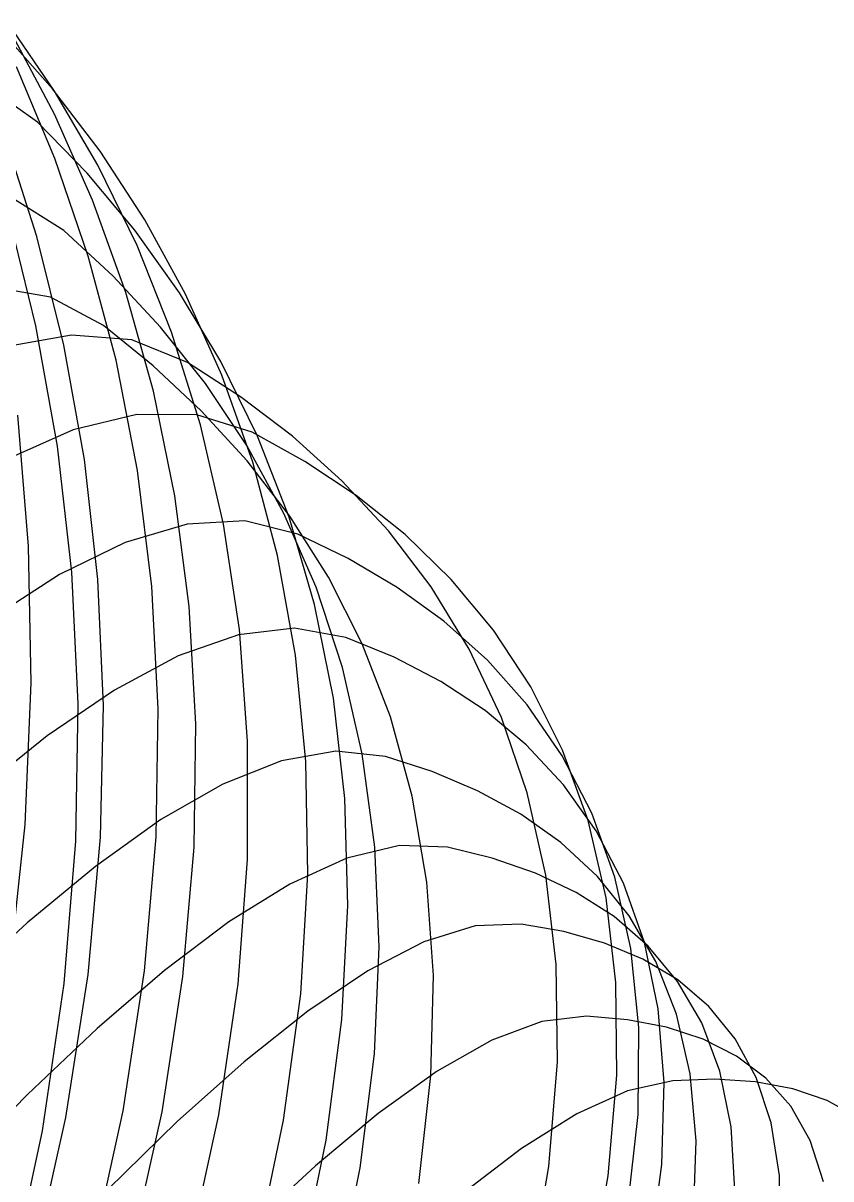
# Model space of a CAD drawing. Extents: x -607 to 1285, y -867 to 355.
# Drawn here: x 370.4 to 522.3, y -53.5 to 163.9 of the extents above; entities that cross this region are included whole.
import ezdxf

# ---------------------------------------------------------------- set-up
doc = ezdxf.new("R2010")
doc.units = 0
for name, color, linetype in [('0_2981', 7, 'CONTINUOUS'), ('0_2982', 7, 'CONTINUOUS'), ('0_2983', 7, 'CONTINUOUS'), ('0_2984', 7, 'CONTINUOUS'), ('0_3083', 7, 'CONTINUOUS'), ('0_3084', 7, 'CONTINUOUS'), ('0_3085', 7, 'CONTINUOUS'), ('0_3086', 7, 'CONTINUOUS'), ('0_3087', 7, 'CONTINUOUS'), ('0_3088', 7, 'CONTINUOUS'), ('0_3089', 7, 'CONTINUOUS'), ('0_3090', 7, 'CONTINUOUS'), ('0_3187', 7, 'CONTINUOUS'), ('0_3188', 7, 'CONTINUOUS'), ('0_3189', 7, 'CONTINUOUS'), ('0_3190', 7, 'CONTINUOUS'), ('0_3191', 7, 'CONTINUOUS'), ('0_3192', 7, 'CONTINUOUS'), ('0_3193', 7, 'CONTINUOUS'), ('0_3194', 7, 'CONTINUOUS'), ('0_3195', 7, 'CONTINUOUS'), ('0_3291', 7, 'CONTINUOUS'), ('0_3292', 7, 'CONTINUOUS'), ('0_3293', 7, 'CONTINUOUS'), ('0_3294', 7, 'CONTINUOUS'), ('0_3295', 7, 'CONTINUOUS'), ('0_3296', 7, 'CONTINUOUS'), ('0_3297', 7, 'CONTINUOUS'), ('0_3298', 7, 'CONTINUOUS'), ('0_3299', 7, 'CONTINUOUS'), ('0_3300', 7, 'CONTINUOUS'), ('0_3395', 7, 'CONTINUOUS'), ('0_3396', 7, 'CONTINUOUS'), ('0_3397', 7, 'CONTINUOUS'), ('0_3398', 7, 'CONTINUOUS'), ('0_3399', 7, 'CONTINUOUS'), ('0_3400', 7, 'CONTINUOUS'), ('0_3401', 7, 'CONTINUOUS'), ('0_3402', 7, 'CONTINUOUS'), ('0_3403', 7, 'CONTINUOUS'), ('0_3404', 7, 'CONTINUOUS'), ('0_3405', 7, 'CONTINUOUS'), ('0_3499', 7, 'CONTINUOUS'), ('0_3500', 7, 'CONTINUOUS'), ('0_3501', 7, 'CONTINUOUS'), ('0_3502', 7, 'CONTINUOUS'), ('0_3503', 7, 'CONTINUOUS'), ('0_3504', 7, 'CONTINUOUS'), ('0_3505', 7, 'CONTINUOUS'), ('0_3506', 7, 'CONTINUOUS'), ('0_3507', 7, 'CONTINUOUS'), ('0_3508', 7, 'CONTINUOUS'), ('0_3509', 7, 'CONTINUOUS'), ('0_3510', 7, 'CONTINUOUS'), ('0_3603', 7, 'CONTINUOUS'), ('0_3604', 7, 'CONTINUOUS'), ('0_3605', 7, 'CONTINUOUS'), ('0_3606', 7, 'CONTINUOUS'), ('0_3607', 7, 'CONTINUOUS'), ('0_3608', 7, 'CONTINUOUS'), ('0_3609', 7, 'CONTINUOUS'), ('0_3610', 7, 'CONTINUOUS'), ('0_3611', 7, 'CONTINUOUS'), ('0_3612', 7, 'CONTINUOUS'), ('0_3613', 7, 'CONTINUOUS'), ('0_3614', 7, 'CONTINUOUS'), ('0_3615', 7, 'CONTINUOUS'), ('0_3707', 7, 'CONTINUOUS'), ('0_3708', 7, 'CONTINUOUS'), ('0_3709', 7, 'CONTINUOUS'), ('0_3710', 7, 'CONTINUOUS'), ('0_3711', 7, 'CONTINUOUS'), ('0_3712', 7, 'CONTINUOUS'), ('0_3713', 7, 'CONTINUOUS'), ('0_3714', 7, 'CONTINUOUS'), ('0_3715', 7, 'CONTINUOUS'), ('0_3716', 7, 'CONTINUOUS'), ('0_3717', 7, 'CONTINUOUS'), ('0_3718', 7, 'CONTINUOUS'), ('0_3719', 7, 'CONTINUOUS'), ('0_3720', 7, 'CONTINUOUS'), ('0_3721', 7, 'CONTINUOUS'), ('0_3811', 7, 'CONTINUOUS'), ('0_3812', 7, 'CONTINUOUS'), ('0_3813', 7, 'CONTINUOUS'), ('0_3814', 7, 'CONTINUOUS'), ('0_3815', 7, 'CONTINUOUS'), ('0_3816', 7, 'CONTINUOUS'), ('0_3817', 7, 'CONTINUOUS'), ('0_3818', 7, 'CONTINUOUS'), ('0_3819', 7, 'CONTINUOUS'), ('0_3820', 7, 'CONTINUOUS'), ('0_3821', 7, 'CONTINUOUS'), ('0_3822', 7, 'CONTINUOUS'), ('0_3823', 7, 'CONTINUOUS'), ('0_3824', 7, 'CONTINUOUS'), ('0_3825', 7, 'CONTINUOUS'), ('0_3915', 7, 'CONTINUOUS'), ('0_3916', 7, 'CONTINUOUS'), ('0_3917', 7, 'CONTINUOUS'), ('0_3918', 7, 'CONTINUOUS'), ('0_3919', 7, 'CONTINUOUS'), ('0_3920', 7, 'CONTINUOUS'), ('0_3921', 7, 'CONTINUOUS'), ('0_3922', 7, 'CONTINUOUS'), ('0_3923', 7, 'CONTINUOUS'), ('0_3924', 7, 'CONTINUOUS'), ('0_3925', 7, 'CONTINUOUS'), ('0_3926', 7, 'CONTINUOUS'), ('0_3927', 7, 'CONTINUOUS'), ('0_3928', 7, 'CONTINUOUS'), ('0_3929', 7, 'CONTINUOUS'), ('0_4017', 7, 'CONTINUOUS'), ('0_4018', 7, 'CONTINUOUS'), ('0_4019', 7, 'CONTINUOUS'), ('0_4020', 7, 'CONTINUOUS'), ('0_4021', 7, 'CONTINUOUS'), ('0_4022', 7, 'CONTINUOUS'), ('0_4023', 7, 'CONTINUOUS'), ('0_4024', 7, 'CONTINUOUS'), ('0_4025', 7, 'CONTINUOUS'), ('0_4026', 7, 'CONTINUOUS'), ('0_4027', 7, 'CONTINUOUS'), ('0_4028', 7, 'CONTINUOUS'), ('0_4029', 7, 'CONTINUOUS'), ('0_4030', 7, 'CONTINUOUS'), ('0_4031', 7, 'CONTINUOUS'), ('0_4032', 7, 'CONTINUOUS'), ('0_4033', 7, 'CONTINUOUS'), ('0_4120', 7, 'CONTINUOUS'), ('0_4121', 7, 'CONTINUOUS'), ('0_4122', 7, 'CONTINUOUS'), ('0_4123', 7, 'CONTINUOUS'), ('0_4124', 7, 'CONTINUOUS'), ('0_4125', 7, 'CONTINUOUS'), ('0_4126', 7, 'CONTINUOUS'), ('0_4127', 7, 'CONTINUOUS'), ('0_4128', 7, 'CONTINUOUS'), ('0_4129', 7, 'CONTINUOUS'), ('0_4130', 7, 'CONTINUOUS'), ('0_4131', 7, 'CONTINUOUS'), ('0_4132', 7, 'CONTINUOUS'), ('0_4133', 7, 'CONTINUOUS'), ('0_4134', 7, 'CONTINUOUS'), ('0_4135', 7, 'CONTINUOUS'), ('0_4136', 7, 'CONTINUOUS'), ('0_4137', 7, 'CONTINUOUS'), ('0_4225', 7, 'CONTINUOUS'), ('0_4226', 7, 'CONTINUOUS'), ('0_4227', 7, 'CONTINUOUS'), ('0_4228', 7, 'CONTINUOUS'), ('0_4229', 7, 'CONTINUOUS'), ('0_4230', 7, 'CONTINUOUS'), ('0_4231', 7, 'CONTINUOUS'), ('0_4232', 7, 'CONTINUOUS'), ('0_4233', 7, 'CONTINUOUS'), ('0_4234', 7, 'CONTINUOUS'), ('0_4235', 7, 'CONTINUOUS'), ('0_4236', 7, 'CONTINUOUS'), ('0_4237', 7, 'CONTINUOUS'), ('0_4238', 7, 'CONTINUOUS'), ('0_4239', 7, 'CONTINUOUS'), ('0_4240', 7, 'CONTINUOUS'), ('0_4241', 7, 'CONTINUOUS'), ('0_4242', 7, 'CONTINUOUS'), ('0_4328', 7, 'CONTINUOUS'), ('0_4329', 7, 'CONTINUOUS'), ('0_4330', 7, 'CONTINUOUS'), ('0_4331', 7, 'CONTINUOUS'), ('0_4332', 7, 'CONTINUOUS'), ('0_4333', 7, 'CONTINUOUS'), ('0_4334', 7, 'CONTINUOUS'), ('0_4335', 7, 'CONTINUOUS'), ('0_4336', 7, 'CONTINUOUS'), ('0_4337', 7, 'CONTINUOUS'), ('0_4338', 7, 'CONTINUOUS'), ('0_4339', 7, 'CONTINUOUS'), ('0_4340', 7, 'CONTINUOUS'), ('0_4341', 7, 'CONTINUOUS'), ('0_4342', 7, 'CONTINUOUS'), ('0_4343', 7, 'CONTINUOUS'), ('0_4344', 7, 'CONTINUOUS'), ('0_4345', 7, 'CONTINUOUS'), ('0_4346', 7, 'CONTINUOUS'), ('0_4433', 7, 'CONTINUOUS'), ('0_4434', 7, 'CONTINUOUS'), ('0_4435', 7, 'CONTINUOUS'), ('0_4436', 7, 'CONTINUOUS'), ('0_4437', 7, 'CONTINUOUS'), ('0_4438', 7, 'CONTINUOUS'), ('0_4439', 7, 'CONTINUOUS'), ('0_4440', 7, 'CONTINUOUS'), ('0_4441', 7, 'CONTINUOUS'), ('0_4442', 7, 'CONTINUOUS'), ('0_4443', 7, 'CONTINUOUS'), ('0_4444', 7, 'CONTINUOUS'), ('0_4445', 7, 'CONTINUOUS'), ('0_4446', 7, 'CONTINUOUS'), ('0_4447', 7, 'CONTINUOUS'), ('0_4448', 7, 'CONTINUOUS'), ('0_4449', 7, 'CONTINUOUS'), ('0_4450', 7, 'CONTINUOUS'), ('0_4537', 7, 'CONTINUOUS'), ('0_4538', 7, 'CONTINUOUS'), ('0_4539', 7, 'CONTINUOUS'), ('0_4540', 7, 'CONTINUOUS'), ('0_4541', 7, 'CONTINUOUS'), ('0_4542', 7, 'CONTINUOUS'), ('0_4543', 7, 'CONTINUOUS'), ('0_4544', 7, 'CONTINUOUS'), ('0_4545', 7, 'CONTINUOUS'), ('0_4546', 7, 'CONTINUOUS'), ('0_4547', 7, 'CONTINUOUS'), ('0_4548', 7, 'CONTINUOUS'), ('0_4549', 7, 'CONTINUOUS'), ('0_4550', 7, 'CONTINUOUS'), ('0_4551', 7, 'CONTINUOUS'), ('0_4552', 7, 'CONTINUOUS'), ('0_4553', 7, 'CONTINUOUS'), ('0_4554', 7, 'CONTINUOUS'), ('0_4555', 7, 'CONTINUOUS'), ('0_4641', 7, 'CONTINUOUS'), ('0_4642', 7, 'CONTINUOUS'), ('0_4643', 7, 'CONTINUOUS'), ('0_4644', 7, 'CONTINUOUS'), ('0_4645', 7, 'CONTINUOUS'), ('0_4646', 7, 'CONTINUOUS'), ('0_4647', 7, 'CONTINUOUS'), ('0_4648', 7, 'CONTINUOUS'), ('0_4649', 7, 'CONTINUOUS'), ('0_4650', 7, 'CONTINUOUS'), ('0_4651', 7, 'CONTINUOUS'), ('0_4652', 7, 'CONTINUOUS'), ('0_4653', 7, 'CONTINUOUS'), ('0_4654', 7, 'CONTINUOUS'), ('0_4655', 7, 'CONTINUOUS'), ('0_4656', 7, 'CONTINUOUS'), ('0_4657', 7, 'CONTINUOUS'), ('0_4658', 7, 'CONTINUOUS'), ('0_4747', 7, 'CONTINUOUS'), ('0_4748', 7, 'CONTINUOUS'), ('0_4749', 7, 'CONTINUOUS'), ('0_4750', 7, 'CONTINUOUS'), ('0_4751', 7, 'CONTINUOUS'), ('0_4752', 7, 'CONTINUOUS'), ('0_4753', 7, 'CONTINUOUS'), ('0_4754', 7, 'CONTINUOUS'), ('0_4755', 7, 'CONTINUOUS'), ('0_4756', 7, 'CONTINUOUS'), ('0_4757', 7, 'CONTINUOUS'), ('0_4758', 7, 'CONTINUOUS'), ('0_4759', 7, 'CONTINUOUS'), ('0_4760', 7, 'CONTINUOUS'), ('0_4761', 7, 'CONTINUOUS'), ('0_4854', 7, 'CONTINUOUS'), ('0_4855', 7, 'CONTINUOUS'), ('0_4856', 7, 'CONTINUOUS'), ('0_4857', 7, 'CONTINUOUS'), ('0_4858', 7, 'CONTINUOUS'), ('0_4859', 7, 'CONTINUOUS'), ('0_4860', 7, 'CONTINUOUS'), ('0_4861', 7, 'CONTINUOUS'), ('0_4862', 7, 'CONTINUOUS'), ('0_4863', 7, 'CONTINUOUS')]:
    doc.layers.add(name, color=color, linetype=linetype)

msp = doc.modelspace()

# ---------------------------------------------------------------- linework, layer by layer
at = {"layer": '0_2981'}
msp.add_polyline3d([(367.8459, -14.4503, -3052.3535), (370.7781, 13.1752, -3030.1626)], dxfattribs=at)
at = {"layer": '0_2982'}
msp.add_polyline3d([(370.7781, 13.1752, -3030.1626), (371.9362, 39.8458, -3007.105)], dxfattribs=at)
at = {"layer": '0_2983'}
msp.add_polyline3d([(371.9362, 39.8458, -3007.105), (371.451, 65.527, -2983.3398)], dxfattribs=at)
at = {"layer": '0_2984'}
msp.add_polyline3d([(371.451, 65.527, -2983.3398), (369.4536, 90.1846, -2959.0264)], dxfattribs=at)
at = {"layer": '0_3083'}
msp.add_polyline3d([(367.9019, -73.1197, -3078.4534), (374.0502, -44.4346, -3057.4136)], dxfattribs=at)
at = {"layer": '0_3084'}
msp.add_polyline3d([(374.0502, -44.4346, -3057.4136), (378.153, -16.6905, -3035.189)], dxfattribs=at)
at = {"layer": '0_3085'}
msp.add_polyline3d([(378.153, -16.6905, -3035.189), (380.3489, 10.0862, -3011.9463)], dxfattribs=at)
at = {"layer": '0_3086'}
msp.add_polyline3d([(380.3489, 10.0862, -3011.9463), (380.7766, 35.8688, -2987.8516)], dxfattribs=at)
at = {"layer": '0_3087'}
msp.add_polyline3d([(380.7766, 35.8688, -2987.8516), (379.5743, 60.6307, -2963.0708)], dxfattribs=at)
at = {"layer": '0_3088'}
msp.add_polyline3d([(379.5743, 60.6307, -2963.0708), (376.8806, 84.3452, -2937.77)], dxfattribs=at)
at = {"layer": '0_3089'}
msp.add_polyline3d([(376.8806, 84.3452, -2937.77), (372.834, 106.9858, -2912.1152)], dxfattribs=at)
at = {"layer": '0_3090'}
msp.add_polyline3d([(372.834, 106.9858, -2912.1152), (367.5729, 128.5257, -2886.273)], dxfattribs=at)
at = {"layer": '0_3187'}
msp.add_polyline3d([(372.228, -69.7672, -3051.3826), (378.452, -41.8813, -3030.139)], dxfattribs=at)
at = {"layer": '0_3188'}
msp.add_polyline3d([(378.452, -41.8813, -3030.139), (382.6533, -15.0208, -3007.776)], dxfattribs=at)
at = {"layer": '0_3189'}
msp.add_polyline3d([(382.6533, -15.0208, -3007.776), (384.9683, 10.7993, -2984.4524)], dxfattribs=at)
at = {"layer": '0_3190'}
msp.add_polyline3d([(384.9683, 10.7993, -2984.4524), (385.5332, 35.5636, -2960.3286)], dxfattribs=at)
at = {"layer": '0_3191'}
msp.add_polyline3d([(385.5332, 35.5636, -2960.3286), (384.4841, 59.257, -2935.564)], dxfattribs=at)
at = {"layer": '0_3192'}
msp.add_polyline3d([(384.4841, 59.257, -2935.564), (381.9575, 81.8642, -2910.3176)], dxfattribs=at)
at = {"layer": '0_3193'}
msp.add_polyline3d([(381.9575, 81.8642, -2910.3176), (378.0894, 103.37, -2884.7495)], dxfattribs=at)
at = {"layer": '0_3194'}
msp.add_polyline3d([(378.0894, 103.37, -2884.7495), (373.0161, 123.7593, -2859.019)], dxfattribs=at)
at = {"layer": '0_3195'}
msp.add_polyline3d([(373.0161, 123.7593, -2859.019), (366.8738, 143.0169, -2833.2856)], dxfattribs=at)
at = {"layer": '0_3291'}
msp.add_polyline3d([(383.214, -68.0576, -3032.1797), (389.2537, -40.6638, -3010.1504)], dxfattribs=at)
at = {"layer": '0_3292'}
msp.add_polyline3d([(389.2537, -40.6638, -3010.1504), (393.2754, -14.3558, -2987.028)], dxfattribs=at)
at = {"layer": '0_3293'}
msp.add_polyline3d([(393.2754, -14.3558, -2987.028), (395.4157, 10.8552, -2962.975)], dxfattribs=at)
at = {"layer": '0_3294'}
msp.add_polyline3d([(395.4157, 10.8552, -2962.975), (395.811, 34.9583, -2938.154)], dxfattribs=at)
at = {"layer": '0_3295'}
msp.add_polyline3d([(395.811, 34.9583, -2938.154), (394.5978, 57.9424, -2912.7273)], dxfattribs=at)
at = {"layer": '0_3296'}
msp.add_polyline3d([(394.5978, 57.9424, -2912.7273), (391.9128, 79.7964, -2886.8577)], dxfattribs=at)
at = {"layer": '0_3297'}
msp.add_polyline3d([(391.9128, 79.7964, -2886.8577), (387.8923, 100.5091, -2860.7073)], dxfattribs=at)
at = {"layer": '0_3298'}
msp.add_polyline3d([(387.8923, 100.5091, -2860.7073), (382.6727, 120.0696, -2834.439)], dxfattribs=at)
at = {"layer": '0_3299'}
msp.add_polyline3d([(382.6727, 120.0696, -2834.439), (376.3907, 138.4667, -2808.2148)], dxfattribs=at)
at = {"layer": '0_3300'}
msp.add_polyline3d([(376.3907, 138.4667, -2808.2148), (369.1827, 155.6893, -2782.198)], dxfattribs=at)
at = {"layer": '0_3395'}
msp.add_polyline3d([(390.606, -67.4967, -3009.5588), (396.5438, -40.8629, -2987.1042)], dxfattribs=at)
at = {"layer": '0_3396'}
msp.add_polyline3d([(396.5438, -40.8629, -2987.1042), (400.4839, -15.3759, -2963.6047)], dxfattribs=at)
at = {"layer": '0_3397'}
msp.add_polyline3d([(400.4839, -15.3759, -2963.6047), (402.5617, 8.9606, -2939.2207)], dxfattribs=at)
at = {"layer": '0_3398'}
msp.add_polyline3d([(402.5617, 8.9606, -2939.2207), (402.9124, 32.1429, -2914.112)], dxfattribs=at)
at = {"layer": '0_3399'}
msp.add_polyline3d([(402.9124, 32.1429, -2914.112), (401.6711, 54.1675, -2888.4392)], dxfattribs=at)
at = {"layer": '0_3400'}
msp.add_polyline3d([(401.6711, 54.1675, -2888.4392), (398.9734, 75.0305, -2862.3625)], dxfattribs=at)
at = {"layer": '0_3401'}
msp.add_polyline3d([(398.9734, 75.0305, -2862.3625), (394.9543, 94.7285, -2836.042)], dxfattribs=at)
at = {"layer": '0_3402'}
msp.add_polyline3d([(394.9543, 94.7285, -2836.042), (389.7493, 113.2578, -2809.638)], dxfattribs=at)
at = {"layer": '0_3403'}
msp.add_polyline3d([(389.7493, 113.2578, -2809.638), (383.4934, 130.6146, -2783.3108)], dxfattribs=at)
at = {"layer": '0_3404'}
msp.add_polyline3d([(383.4934, 130.6146, -2783.3108), (376.322, 146.7953, -2757.2205)], dxfattribs=at)
at = {"layer": '0_3405'}
msp.add_polyline3d([(376.322, 146.7953, -2757.2205), (368.3703, 161.7963, -2731.5273)], dxfattribs=at)
at = {"layer": '0_3499'}
msp.add_polyline3d([(401.5719, -67.3034, -2990.822), (407.2016, -41.4398, -2967.7095)], dxfattribs=at)
at = {"layer": '0_3500'}
msp.add_polyline3d([(407.2016, -41.4398, -2967.7095), (410.8289, -16.7962, -2943.5889)], dxfattribs=at)
at = {"layer": '0_3501'}
msp.add_polyline3d([(410.8289, -16.7962, -2943.5889), (412.5931, 6.6337, -2918.6213)], dxfattribs=at)
at = {"layer": '0_3502'}
msp.add_polyline3d([(412.5931, 6.6337, -2918.6213), (412.6335, 28.8562, -2892.968)], dxfattribs=at)
at = {"layer": '0_3503'}
msp.add_polyline3d([(412.6335, 28.8562, -2892.968), (411.0892, 49.8776, -2866.7893)], dxfattribs=at)
at = {"layer": '0_3504'}
msp.add_polyline3d([(411.0892, 49.8776, -2866.7893), (408.0996, 69.7041, -2840.2466)], dxfattribs=at)
at = {"layer": '0_3505'}
msp.add_polyline3d([(408.0996, 69.7041, -2840.2466), (403.804, 88.342, -2813.501)], dxfattribs=at)
at = {"layer": '0_3506'}
msp.add_polyline3d([(403.804, 88.342, -2813.501), (398.3415, 105.7976, -2786.713)], dxfattribs=at)
at = {"layer": '0_3507'}
msp.add_polyline3d([(398.3415, 105.7976, -2786.713), (391.8514, 122.0773, -2760.0437)], dxfattribs=at)
at = {"layer": '0_3508'}
msp.add_polyline3d([(391.8514, 122.0773, -2760.0437), (384.473, 137.1872, -2733.6543)], dxfattribs=at)
at = {"layer": '0_3509'}
msp.add_polyline3d([(384.473, 137.1872, -2733.6543), (376.3455, 151.1337, -2707.7056)], dxfattribs=at)
at = {"layer": '0_3510'}
msp.add_polyline3d([(376.3455, 151.1337, -2707.7056), (367.6082, 163.923, -2682.3584)], dxfattribs=at)
at = {"layer": '0_3603'}
msp.add_polyline3d([(414.1738, -67.49, -2974.0947), (419.4091, -42.4292, -2950.2354)], dxfattribs=at)
at = {"layer": '0_3604'}
msp.add_polyline3d([(419.4091, -42.4292, -2950.2354), (422.631, -18.6606, -2925.3997)], dxfattribs=at)
at = {"layer": '0_3605'}
msp.add_polyline3d([(422.631, -18.6606, -2925.3997), (423.9841, 3.8323, -2899.7512)], dxfattribs=at)
at = {"layer": '0_3606'}
msp.add_polyline3d([(423.9841, 3.8323, -2899.7512), (423.6132, 25.0658, -2873.4531)], dxfattribs=at)
at = {"layer": '0_3607'}
msp.add_polyline3d([(423.6132, 25.0658, -2873.4531), (421.6628, 45.0565, -2846.668)], dxfattribs=at)
at = {"layer": '0_3608'}
msp.add_polyline3d([(421.6628, 45.0565, -2846.668), (418.2777, 63.8203, -2819.5596)], dxfattribs=at)
at = {"layer": '0_3609'}
msp.add_polyline3d([(418.2777, 63.8203, -2819.5596), (413.6025, 81.3741, -2792.2908)], dxfattribs=at)
at = {"layer": '0_3610'}
msp.add_polyline3d([(413.6025, 81.3741, -2792.2908), (407.782, 97.7339, -2765.0244)], dxfattribs=at)
at = {"layer": '0_3611'}
msp.add_polyline3d([(407.782, 97.7339, -2765.0244), (400.9606, 112.9164, -2737.9243)], dxfattribs=at)
at = {"layer": '0_3612'}
msp.add_polyline3d([(400.9606, 112.9164, -2737.9243), (393.2831, 126.9378, -2711.1528)], dxfattribs=at)
at = {"layer": '0_3613'}
msp.add_polyline3d([(393.2831, 126.9378, -2711.1528), (384.8943, 139.8145, -2684.8738)], dxfattribs=at)
at = {"layer": '0_3614'}
msp.add_polyline3d([(384.8943, 139.8145, -2684.8738), (375.9386, 151.563, -2659.2498)], dxfattribs=at)
at = {"layer": '0_3615'}
msp.add_polyline3d([(375.9386, 151.563, -2659.2498), (366.5609, 162.1995, -2634.4443)], dxfattribs=at)
at = {"layer": '0_3707'}
msp.add_polyline3d([(422.4725, -70.2532, -2954.6013), (427.4208, -46.1987, -2930.368)], dxfattribs=at)
at = {"layer": '0_3708'}
msp.add_polyline3d([(427.4208, -46.1987, -2930.368), (430.3816, -23.476, -2905.2012)], dxfattribs=at)
at = {"layer": '0_3709'}
msp.add_polyline3d([(430.3816, -23.476, -2905.2012), (431.4993, -2.0617, -2879.2632)], dxfattribs=at)
at = {"layer": '0_3710'}
msp.add_polyline3d([(431.4993, -2.0617, -2879.2632), (430.9185, 18.0677, -2852.7153)], dxfattribs=at)
at = {"layer": '0_3711'}
msp.add_polyline3d([(430.9185, 18.0677, -2852.7153), (428.7836, 36.9357, -2825.7195)], dxfattribs=at)
at = {"layer": '0_3712'}
msp.add_polyline3d([(428.7836, 36.9357, -2825.7195), (425.2392, 54.566, -2798.4375)], dxfattribs=at)
at = {"layer": '0_3713'}
msp.add_polyline3d([(425.2392, 54.566, -2798.4375), (420.4295, 70.9819, -2771.0308)], dxfattribs=at)
at = {"layer": '0_3714'}
msp.add_polyline3d([(420.4295, 70.9819, -2771.0308), (414.4992, 86.207, -2743.661)], dxfattribs=at)
at = {"layer": '0_3715'}
msp.add_polyline3d([(414.4992, 86.207, -2743.661), (407.5927, 100.2649, -2716.4897)], dxfattribs=at)
at = {"layer": '0_3716'}
msp.add_polyline3d([(407.5927, 100.2649, -2716.4897), (399.8546, 113.1791, -2689.6792)], dxfattribs=at)
at = {"layer": '0_3717'}
msp.add_polyline3d([(399.8546, 113.1791, -2689.6792), (391.4291, 124.9731, -2663.3906)], dxfattribs=at)
at = {"layer": '0_3718'}
msp.add_polyline3d([(391.4291, 124.9731, -2663.3906), (382.4609, 135.6704, -2637.7856)], dxfattribs=at)
at = {"layer": '0_3719'}
msp.add_polyline3d([(382.4609, 135.6704, -2637.7856), (373.0944, 145.2944, -2613.0264)], dxfattribs=at)
at = {"layer": '0_3720'}
msp.add_polyline3d([(373.0944, 145.2944, -2613.0264), (373.0943, 145.2944, -2613.0261)], dxfattribs=at)
at = {"layer": '0_3721'}
msp.add_polyline3d([(373.0943, 145.2944, -2613.0261), (363.037, 152.4164, -2590.5537)], dxfattribs=at)
at = {"layer": '0_3811'}
msp.add_polyline3d([(429.1977, -74.2147, -2933.8875), (433.8308, -51.3826, -2909.5388)], dxfattribs=at)
at = {"layer": '0_3812'}
msp.add_polyline3d([(433.8308, -51.3826, -2909.5388), (436.4992, -29.934, -2884.316)], dxfattribs=at)
at = {"layer": '0_3813'}
msp.add_polyline3d([(436.4992, -29.934, -2884.316), (437.3493, -9.8332, -2858.3752)], dxfattribs=at)
at = {"layer": '0_3814'}
msp.add_polyline3d([(437.3493, -9.8332, -2858.3752), (436.5276, 8.9557, -2831.872)], dxfattribs=at)
at = {"layer": '0_3815'}
msp.add_polyline3d([(436.5276, 8.9557, -2831.872), (434.1805, 26.4687, -2804.9624)], dxfattribs=at)
at = {"layer": '0_3816'}
msp.add_polyline3d([(434.1805, 26.4687, -2804.9624), (430.4543, 42.7416, -2777.8025)], dxfattribs=at)
at = {"layer": '0_3817'}
msp.add_polyline3d([(430.4543, 42.7416, -2777.8025), (425.4955, 57.8105, -2750.5476)], dxfattribs=at)
at = {"layer": '0_3818'}
msp.add_polyline3d([(425.4955, 57.8105, -2750.5476), (419.4505, 71.7111, -2723.3538)], dxfattribs=at)
at = {"layer": '0_3819'}
msp.add_polyline3d([(419.4505, 71.7111, -2723.3538), (412.4656, 84.4792, -2696.377)], dxfattribs=at)
at = {"layer": '0_3820'}
msp.add_polyline3d([(412.4656, 84.4792, -2696.377), (404.6874, 96.1509, -2669.7727)], dxfattribs=at)
at = {"layer": '0_3821'}
msp.add_polyline3d([(404.6874, 96.1509, -2669.7727), (396.2621, 106.7619, -2643.6973)], dxfattribs=at)
at = {"layer": '0_3822'}
msp.add_polyline3d([(396.2621, 106.7619, -2643.6973), (387.3364, 116.3483, -2618.3062)], dxfattribs=at)
at = {"layer": '0_3823'}
msp.add_polyline3d([(387.3364, 116.3483, -2618.3062), (378.0564, 124.9459, -2593.7556)], dxfattribs=at)
at = {"layer": '0_3824'}
msp.add_polyline3d([(378.0564, 124.9459, -2593.7556), (378.0564, 124.946, -2593.7554)], dxfattribs=at)
at = {"layer": '0_3825'}
msp.add_polyline3d([(378.0564, 124.946, -2593.7554), (368.1347, 131.1788, -2571.5007)], dxfattribs=at)
at = {"layer": '0_3915'}
msp.add_polyline3d([(444.8434, -54.3203, -2891.498), (447.1152, -34.0421, -2865.957)], dxfattribs=at)
at = {"layer": '0_3916'}
msp.add_polyline3d([(447.1152, -34.0421, -2865.957), (447.5631, -15.1783, -2839.751)], dxfattribs=at)
at = {"layer": '0_3917'}
msp.add_polyline3d([(447.5631, -15.1783, -2839.751), (446.3408, 2.3228, -2813.032)], dxfattribs=at)
at = {"layer": '0_3918'}
msp.add_polyline3d([(446.3408, 2.3228, -2813.032), (443.6016, 18.5126, -2785.952)], dxfattribs=at)
at = {"layer": '0_3919'}
msp.add_polyline3d([(443.6016, 18.5126, -2785.952), (439.4993, 33.443, -2758.6628)], dxfattribs=at)
at = {"layer": '0_3920'}
msp.add_polyline3d([(439.4993, 33.443, -2758.6628), (434.1873, 47.1655, -2731.317)], dxfattribs=at)
at = {"layer": '0_3921'}
msp.add_polyline3d([(434.1873, 47.1655, -2731.317), (427.819, 59.7318, -2704.066)], dxfattribs=at)
at = {"layer": '0_3922'}
msp.add_polyline3d([(427.819, 59.7318, -2704.066), (420.5482, 71.1935, -2677.0623)], dxfattribs=at)
at = {"layer": '0_3923'}
msp.add_polyline3d([(420.5482, 71.1935, -2677.0623), (412.5283, 81.6022, -2650.4575)], dxfattribs=at)
at = {"layer": '0_3924'}
msp.add_polyline3d([(412.5283, 81.6022, -2650.4575), (403.9128, 91.0095, -2624.404)], dxfattribs=at)
at = {"layer": '0_3925'}
msp.add_polyline3d([(403.9128, 91.0095, -2624.404), (394.8554, 99.4672, -2599.0535)], dxfattribs=at)
at = {"layer": '0_3926'}
msp.add_polyline3d([(394.8554, 99.4672, -2599.0535), (385.5094, 107.0267, -2574.5583)], dxfattribs=at)
at = {"layer": '0_3927'}
msp.add_polyline3d([(385.5094, 107.0267, -2574.5583), (385.5094, 107.0266, -2574.5583)], dxfattribs=at)
at = {"layer": '0_3928'}
msp.add_polyline3d([(385.5094, 107.0266, -2574.5583), (375.5858, 112.3502, -2552.3987)], dxfattribs=at)
at = {"layer": '0_3929'}
msp.add_polyline3d([(375.5858, 112.3502, -2552.3987), (364.7537, 114.2593, -2533.767)], dxfattribs=at)
at = {"layer": '0_4017'}
msp.add_polyline3d([(465.617, -72.4255, -2910.8787), (469.2637, -51.1577, -2884.522)], dxfattribs=at)
at = {"layer": '0_4018'}
msp.add_polyline3d([(469.2637, -51.1577, -2884.522), (470.8855, -31.4215, -2857.332)], dxfattribs=at)
at = {"layer": '0_4019'}
msp.add_polyline3d([(470.8855, -31.4215, -2857.332), (470.644, -13.1628, -2829.4778)], dxfattribs=at)
at = {"layer": '0_4020'}
msp.add_polyline3d([(470.644, -13.1628, -2829.4778), (468.701, 3.6726, -2801.1284)], dxfattribs=at)
at = {"layer": '0_4021'}
msp.add_polyline3d([(468.701, 3.6726, -2801.1284), (465.2183, 19.1392, -2772.4526)], dxfattribs=at)
at = {"layer": '0_4022'}
msp.add_polyline3d([(465.2183, 19.1392, -2772.4526), (460.3575, 33.2911, -2743.6196)], dxfattribs=at)
at = {"layer": '0_4023'}
msp.add_polyline3d([(460.3575, 33.2911, -2743.6196), (454.2806, 46.1827, -2714.7986)], dxfattribs=at)
at = {"layer": '0_4024'}
msp.add_polyline3d([(454.2806, 46.1827, -2714.7986), (447.1492, 57.8682, -2686.1584)], dxfattribs=at)
at = {"layer": '0_4025'}
msp.add_polyline3d([(447.1492, 57.8682, -2686.1584), (439.1251, 68.402, -2657.8682)], dxfattribs=at)
at = {"layer": '0_4026'}
msp.add_polyline3d([(439.1251, 68.402, -2657.8682), (430.3701, 77.8382, -2630.0967)], dxfattribs=at)
at = {"layer": '0_4027'}
msp.add_polyline3d([(430.3701, 77.8382, -2630.0967), (421.0458, 86.2312, -2603.0132)], dxfattribs=at)
at = {"layer": '0_4028'}
msp.add_polyline3d([(421.0458, 86.2312, -2603.0132), (411.3143, 93.6353, -2576.7866)], dxfattribs=at)
at = {"layer": '0_4029'}
msp.add_polyline3d([(411.3143, 93.6353, -2576.7866), (401.337, 100.1046, -2551.586)], dxfattribs=at)
at = {"layer": '0_4030'}
msp.add_polyline3d([(401.337, 100.1046, -2551.586), (401.3373, 100.1047, -2551.5862)], dxfattribs=at)
at = {"layer": '0_4031'}
msp.add_polyline3d([(401.3373, 100.1047, -2551.5862), (390.8497, 104.3524, -2528.9382)], dxfattribs=at)
at = {"layer": '0_4032'}
msp.add_polyline3d([(390.8497, 104.3524, -2528.9382), (379.5356, 105.2465, -2510.0566)], dxfattribs=at)
at = {"layer": '0_4033'}
msp.add_polyline3d([(379.5356, 105.2465, -2510.0566), (367.4796, 103.0733, -2494.6414)], dxfattribs=at)
at = {"layer": '0_4120'}
msp.add_polyline3d([(476.7209, -73.4342, -2890.9463), (480.4065, -52.9084, -2864.283)], dxfattribs=at)
at = {"layer": '0_4121'}
msp.add_polyline3d([(480.4065, -52.9084, -2864.283), (482.082, -33.9666, -2836.8486)], dxfattribs=at)
at = {"layer": '0_4122'}
msp.add_polyline3d([(482.082, -33.9666, -2836.8486), (481.9072, -16.5489, -2808.8103)], dxfattribs=at)
at = {"layer": '0_4123'}
msp.add_polyline3d([(481.9072, -16.5489, -2808.8103), (480.0416, -0.5955, -2780.334)], dxfattribs=at)
at = {"layer": '0_4124'}
msp.add_polyline3d([(480.0416, -0.5955, -2780.334), (476.6448, 13.9536, -2751.5857)], dxfattribs=at)
at = {"layer": '0_4125'}
msp.add_polyline3d([(476.6448, 13.9536, -2751.5857), (471.8764, 27.1577, -2722.732)], dxfattribs=at)
at = {"layer": '0_4126'}
msp.add_polyline3d([(471.8764, 27.1577, -2722.732), (465.896, 39.0771, -2693.9392)], dxfattribs=at)
at = {"layer": '0_4127'}
msp.add_polyline3d([(465.896, 39.0771, -2693.9392), (458.8632, 49.7715, -2665.3733)], dxfattribs=at)
at = {"layer": '0_4128'}
msp.add_polyline3d([(458.8632, 49.7715, -2665.3733), (450.9377, 59.3006, -2637.2007)], dxfattribs=at)
at = {"layer": '0_4129'}
msp.add_polyline3d([(450.9377, 59.3006, -2637.2007), (442.2789, 67.7243, -2609.5876)], dxfattribs=at)
at = {"layer": '0_4130'}
msp.add_polyline3d([(442.2789, 67.7243, -2609.5876), (433.0465, 75.1025, -2582.7004)], dxfattribs=at)
at = {"layer": '0_4131'}
msp.add_polyline3d([(433.0465, 75.1025, -2582.7004), (423.4001, 81.4949, -2556.7053)], dxfattribs=at)
at = {"layer": '0_4132'}
msp.add_polyline3d([(423.4001, 81.4949, -2556.7053), (413.4993, 86.9614, -2531.7686)], dxfattribs=at)
at = {"layer": '0_4133'}
msp.add_polyline3d([(413.4993, 86.9614, -2531.7686), (413.4992, 86.9614, -2531.7683)], dxfattribs=at)
at = {"layer": '0_4134'}
msp.add_polyline3d([(413.4992, 86.9614, -2531.7683), (403.0811, 90.2661, -2509.4282)], dxfattribs=at)
at = {"layer": '0_4135'}
msp.add_polyline3d([(403.0811, 90.2661, -2509.4282), (391.833, 90.3189, -2490.9087)], dxfattribs=at)
at = {"layer": '0_4136'}
msp.add_polyline3d([(391.833, 90.3189, -2490.9087), (379.8394, 87.3987, -2475.9045)], dxfattribs=at)
at = {"layer": '0_4137'}
msp.add_polyline3d([(379.8394, 87.3987, -2475.9045), (367.1853, 81.7844, -2464.1104)], dxfattribs=at)
at = {"layer": '0_4225'}
msp.add_polyline3d([(484.0844, -59.229, -2837.8992), (486.0581, -41.3282, -2811.0737)], dxfattribs=at)
at = {"layer": '0_4226'}
msp.add_polyline3d([(486.0581, -41.3282, -2811.0737), (486.216, -24.9929, -2783.7393)], dxfattribs=at)
at = {"layer": '0_4227'}
msp.add_polyline3d([(486.216, -24.9929, -2783.7393), (484.7135, -10.1525, -2756.0464)], dxfattribs=at)
at = {"layer": '0_4228'}
msp.add_polyline3d([(484.7135, -10.1525, -2756.0464), (481.7058, 3.2637, -2728.1458)], dxfattribs=at)
at = {"layer": '0_4229'}
msp.add_polyline3d([(481.7058, 3.2637, -2728.1458), (477.3483, 15.3262, -2700.1875)], dxfattribs=at)
at = {"layer": '0_4230'}
msp.add_polyline3d([(477.3483, 15.3262, -2700.1875), (471.7964, 26.1055, -2672.3228)], dxfattribs=at)
at = {"layer": '0_4231'}
msp.add_polyline3d([(471.7964, 26.1055, -2672.3228), (465.2052, 35.6722, -2644.702)], dxfattribs=at)
at = {"layer": '0_4232'}
msp.add_polyline3d([(465.2052, 35.6722, -2644.702), (457.7302, 44.0969, -2617.4756)], dxfattribs=at)
at = {"layer": '0_4233'}
msp.add_polyline3d([(457.7302, 44.0969, -2617.4756), (449.5267, 51.4501, -2590.7944)], dxfattribs=at)
at = {"layer": '0_4234'}
msp.add_polyline3d([(449.5267, 51.4501, -2590.7944), (440.7499, 57.8025, -2564.8086)], dxfattribs=at)
at = {"layer": '0_4235'}
msp.add_polyline3d([(440.7499, 57.8025, -2564.8086), (431.5552, 63.2245, -2539.6692)], dxfattribs=at)
at = {"layer": '0_4236'}
msp.add_polyline3d([(431.5552, 63.2245, -2539.6692), (422.098, 67.7867, -2515.5266)], dxfattribs=at)
at = {"layer": '0_4237'}
msp.add_polyline3d([(422.098, 67.7867, -2515.5266), (422.098, 67.7869, -2515.5266)], dxfattribs=at)
at = {"layer": '0_4238'}
msp.add_polyline3d([(422.098, 67.7869, -2515.5266), (412.1008, 70.2969, -2493.9146)], dxfattribs=at)
at = {"layer": '0_4239'}
msp.add_polyline3d([(412.1008, 70.2969, -2493.9146), (401.2409, 69.6935, -2476.0657)], dxfattribs=at)
at = {"layer": '0_4240'}
msp.add_polyline3d([(401.2409, 69.6935, -2476.0657), (389.6053, 66.2444, -2461.6787)], dxfattribs=at)
at = {"layer": '0_4241'}
msp.add_polyline3d([(389.6053, 66.2444, -2461.6787), (377.2811, 60.2173, -2450.4524)], dxfattribs=at)
at = {"layer": '0_4242'}
msp.add_polyline3d([(377.2811, 60.2173, -2450.4524), (364.3552, 51.8798, -2442.0854)], dxfattribs=at)
at = {"layer": '0_4328'}
msp.add_polyline3d([(488.292, -67.7158, -2814.6536), (490.524, -50.7525, -2788.2937)], dxfattribs=at)
at = {"layer": '0_4329'}
msp.add_polyline3d([(490.524, -50.7525, -2788.2937), (490.994, -35.3567, -2761.4966)], dxfattribs=at)
at = {"layer": '0_4330'}
msp.add_polyline3d([(490.994, -35.3567, -2761.4966), (489.8489, -21.4561, -2734.4028)], dxfattribs=at)
at = {"layer": '0_4331'}
msp.add_polyline3d([(489.8489, -21.4561, -2734.4028), (487.2355, -8.9777, -2707.1528)], dxfattribs=at)
at = {"layer": '0_4332'}
msp.add_polyline3d([(487.2355, -8.9777, -2707.1528), (483.3008, 2.1507, -2679.888)], dxfattribs=at)
at = {"layer": '0_4333'}
msp.add_polyline3d([(483.3008, 2.1507, -2679.888), (478.1915, 12.002, -2652.7485)], dxfattribs=at)
at = {"layer": '0_4334'}
msp.add_polyline3d([(478.1915, 12.002, -2652.7485), (472.0545, 20.6486, -2625.8755)], dxfattribs=at)
at = {"layer": '0_4335'}
msp.add_polyline3d([(472.0545, 20.6486, -2625.8755), (465.0365, 28.1633, -2599.4097)], dxfattribs=at)
at = {"layer": '0_4336'}
msp.add_polyline3d([(465.0365, 28.1633, -2599.4097), (457.2844, 34.6185, -2573.4915)], dxfattribs=at)
at = {"layer": '0_4337'}
msp.add_polyline3d([(457.2844, 34.6185, -2573.4915), (448.9451, 40.0869, -2548.2617)], dxfattribs=at)
at = {"layer": '0_4338'}
msp.add_polyline3d([(448.9451, 40.0869, -2548.2617), (440.1655, 44.6411, -2523.8616)], dxfattribs=at)
at = {"layer": '0_4339'}
msp.add_polyline3d([(440.1655, 44.6411, -2523.8616), (431.0922, 48.3538, -2500.4312)], dxfattribs=at)
at = {"layer": '0_4340'}
msp.add_polyline3d([(431.0922, 48.3538, -2500.4312), (431.0922, 48.3537, -2500.4314)], dxfattribs=at)
at = {"layer": '0_4341'}
msp.add_polyline3d([(431.0922, 48.3537, -2500.4314), (421.4503, 50.096, -2479.4915)], dxfattribs=at)
at = {"layer": '0_4342'}
msp.add_polyline3d([(421.4503, 50.096, -2479.4915), (410.9256, 48.8618, -2462.2695)], dxfattribs=at)
at = {"layer": '0_4343'}
msp.add_polyline3d([(410.9256, 48.8618, -2462.2695), (399.6066, 44.9079, -2448.4678)], dxfattribs=at)
at = {"layer": '0_4344'}
msp.add_polyline3d([(399.6066, 44.9079, -2448.4678), (387.5815, 38.4908, -2437.7876)], dxfattribs=at)
at = {"layer": '0_4345'}
msp.add_polyline3d([(387.5815, 38.4908, -2437.7876), (374.9388, 29.8675, -2429.9316)], dxfattribs=at)
at = {"layer": '0_4346'}
msp.add_polyline3d([(374.9388, 29.8675, -2429.9316), (361.7667, 19.2944, -2424.601)], dxfattribs=at)
at = {"layer": '0_4433'}
msp.add_polyline3d([(496.4878, -60.4851, -2767.7188), (496.9564, -46.3271, -2741.521)], dxfattribs=at)
at = {"layer": '0_4434'}
msp.add_polyline3d([(496.9564, -46.3271, -2741.521), (495.8359, -33.684, -2715.095)], dxfattribs=at)
at = {"layer": '0_4435'}
msp.add_polyline3d([(495.8359, -33.684, -2715.095), (493.2736, -22.4706, -2688.5684)], dxfattribs=at)
at = {"layer": '0_4436'}
msp.add_polyline3d([(493.2736, -22.4706, -2688.5684), (489.4171, -12.6018, -2662.0676)], dxfattribs=at)
at = {"layer": '0_4437'}
msp.add_polyline3d([(489.4171, -12.6018, -2662.0676), (484.4135, -3.9926, -2635.7202)], dxfattribs=at)
at = {"layer": '0_4438'}
msp.add_polyline3d([(484.4135, -3.9926, -2635.7202), (478.41, 3.4422, -2609.6528)], dxfattribs=at)
at = {"layer": '0_4439'}
msp.add_polyline3d([(478.41, 3.4422, -2609.6528), (471.554, 9.7877, -2583.9932)], dxfattribs=at)
at = {"layer": '0_4440'}
msp.add_polyline3d([(471.554, 9.7877, -2583.9932), (463.9927, 15.129, -2558.8677)], dxfattribs=at)
at = {"layer": '0_4441'}
msp.add_polyline3d([(463.9927, 15.129, -2558.8677), (455.8735, 19.5513, -2534.4038)], dxfattribs=at)
at = {"layer": '0_4442'}
msp.add_polyline3d([(455.8735, 19.5513, -2534.4038), (447.3436, 23.1396, -2510.7288)], dxfattribs=at)
at = {"layer": '0_4443'}
msp.add_polyline3d([(447.3436, 23.1396, -2510.7288), (438.5504, 25.979, -2487.9692)], dxfattribs=at)
at = {"layer": '0_4444'}
msp.add_polyline3d([(438.5504, 25.979, -2487.9692), (429.2098, 26.9855, -2467.643)], dxfattribs=at)
at = {"layer": '0_4445'}
msp.add_polyline3d([(429.2098, 26.9855, -2467.643), (418.9979, 25.1801, -2450.9866)], dxfattribs=at)
at = {"layer": '0_4446'}
msp.add_polyline3d([(418.9979, 25.1801, -2450.9866), (408.0016, 20.8062, -2437.705)], dxfattribs=at)
at = {"layer": '0_4447'}
msp.add_polyline3d([(408.0016, 20.8062, -2437.705), (396.3077, 14.107, -2427.5042)], dxfattribs=at)
at = {"layer": '0_4448'}
msp.add_polyline3d([(396.3077, 14.107, -2427.5042), (384.0035, 5.3259, -2420.0889)], dxfattribs=at)
at = {"layer": '0_4449'}
msp.add_polyline3d([(384.0035, 5.3259, -2420.0889), (371.1758, -5.2939, -2415.1648)], dxfattribs=at)
at = {"layer": '0_4450'}
msp.add_polyline3d([(371.1758, -5.2939, -2415.1648), (357.9117, -17.5092, -2412.4373)], dxfattribs=at)
at = {"layer": '0_4537'}
msp.add_polyline3d([(504.2781, -55.5177, -2719.7405), (503.5701, -43.6403, -2693.9197)], dxfattribs=at)
at = {"layer": '0_4538'}
msp.add_polyline3d([(503.5701, -43.6403, -2693.9197), (501.4414, -33.2062, -2668.0608)], dxfattribs=at)
at = {"layer": '0_4539'}
msp.add_polyline3d([(501.4414, -33.2062, -2668.0608), (498.0334, -24.1268, -2642.2793)], dxfattribs=at)
at = {"layer": '0_4540'}
msp.add_polyline3d([(498.0334, -24.1268, -2642.2793), (493.4869, -16.3132, -2616.6912)], dxfattribs=at)
at = {"layer": '0_4541'}
msp.add_polyline3d([(493.4869, -16.3132, -2616.6912), (487.9434, -9.6767, -2591.4119)], dxfattribs=at)
at = {"layer": '0_4542'}
msp.add_polyline3d([(487.9434, -9.6767, -2591.4119), (481.5436, -4.1287, -2566.5571)], dxfattribs=at)
at = {"layer": '0_4543'}
msp.add_polyline3d([(481.5436, -4.1287, -2566.5571), (474.4291, 0.4199, -2542.2432)], dxfattribs=at)
at = {"layer": '0_4544'}
msp.add_polyline3d([(474.4291, 0.4199, -2542.2432), (466.7407, 4.0576, -2518.585)], dxfattribs=at)
at = {"layer": '0_4545'}
msp.add_polyline3d([(466.7407, 4.0576, -2518.585), (458.6196, 6.8731, -2495.6987)], dxfattribs=at)
at = {"layer": '0_4546'}
msp.add_polyline3d([(458.6196, 6.8731, -2495.6987), (450.207, 8.9554, -2473.7)], dxfattribs=at)
at = {"layer": '0_4547'}
msp.add_polyline3d([(450.207, 8.9554, -2473.7), (450.207, 8.9554, -2473.7)], dxfattribs=at)
at = {"layer": '0_4548'}
msp.add_polyline3d([(450.207, 8.9554, -2473.7), (441.2098, 9.2664, -2454.097)], dxfattribs=at)
at = {"layer": '0_4549'}
msp.add_polyline3d([(441.2098, 9.2664, -2454.097), (431.3008, 6.8657, -2438.1262)], dxfattribs=at)
at = {"layer": '0_4550'}
msp.add_polyline3d([(431.3008, 6.8657, -2438.1262), (420.5701, 1.9886, -2425.4954)], dxfattribs=at)
at = {"layer": '0_4551'}
msp.add_polyline3d([(420.5701, 1.9886, -2425.4954), (409.1078, -5.1292, -2415.912)], dxfattribs=at)
at = {"layer": '0_4552'}
msp.add_polyline3d([(409.1078, -5.1292, -2415.912), (397.0041, -14.2525, -2409.0845)], dxfattribs=at)
at = {"layer": '0_4553'}
msp.add_polyline3d([(397.0041, -14.2525, -2409.0845), (384.3489, -25.1459, -2404.7202)], dxfattribs=at)
at = {"layer": '0_4554'}
msp.add_polyline3d([(384.3489, -25.1459, -2404.7202), (371.2324, -37.574, -2402.5266)], dxfattribs=at)
at = {"layer": '0_4555'}
msp.add_polyline3d([(371.2324, -37.574, -2402.5266), (357.7446, -51.3015, -2402.212)], dxfattribs=at)
at = {"layer": '0_4641'}
msp.add_polyline3d([(512.7828, -64.2157, -2698.161), (512.6382, -52.8375, -2672.8247)], dxfattribs=at)
at = {"layer": '0_4642'}
msp.add_polyline3d([(512.6382, -52.8375, -2672.8247), (511.0923, -42.9153, -2647.5144)], dxfattribs=at)
at = {"layer": '0_4643'}
msp.add_polyline3d([(511.0923, -42.9153, -2647.5144), (508.2767, -34.3619, -2622.3374)], dxfattribs=at)
at = {"layer": '0_4644'}
msp.add_polyline3d([(508.2767, -34.3619, -2622.3374), (504.3231, -27.0911, -2597.4011)], dxfattribs=at)
at = {"layer": '0_4645'}
msp.add_polyline3d([(504.3231, -27.0911, -2597.4011), (499.363, -21.0159, -2572.8132)], dxfattribs=at)
at = {"layer": '0_4646'}
msp.add_polyline3d([(499.363, -21.0159, -2572.8132), (493.5279, -16.0496, -2548.6812)], dxfattribs=at)
at = {"layer": '0_4647'}
msp.add_polyline3d([(493.5279, -16.0496, -2548.6812), (486.9497, -12.1056, -2525.1123)], dxfattribs=at)
at = {"layer": '0_4648'}
msp.add_polyline3d([(486.9497, -12.1056, -2525.1123), (479.7598, -9.0972, -2502.214)], dxfattribs=at)
at = {"layer": '0_4649'}
msp.add_polyline3d([(479.7598, -9.0972, -2502.214), (472.0897, -6.9375, -2480.0942)], dxfattribs=at)
at = {"layer": '0_4650'}
msp.add_polyline3d([(472.0897, -6.9375, -2480.0942), (464.071, -5.54, -2458.86)], dxfattribs=at)
at = {"layer": '0_4651'}
msp.add_polyline3d([(464.071, -5.54, -2458.86), (464.0711, -5.5399, -2458.86)], dxfattribs=at)
at = {"layer": '0_4652'}
msp.add_polyline3d([(464.0711, -5.5399, -2458.86), (455.405, -5.8926, -2440.006)], dxfattribs=at)
at = {"layer": '0_4653'}
msp.add_polyline3d([(455.405, -5.8926, -2440.006), (445.7679, -8.8879, -2424.7612)], dxfattribs=at)
at = {"layer": '0_4654'}
msp.add_polyline3d([(445.7679, -8.8879, -2424.7612), (435.2546, -14.2957, -2412.834)], dxfattribs=at)
at = {"layer": '0_4655'}
msp.add_polyline3d([(435.2546, -14.2957, -2412.834), (423.9601, -21.8856, -2403.9336)], dxfattribs=at)
at = {"layer": '0_4656'}
msp.add_polyline3d([(423.9601, -21.8856, -2403.9336), (411.9791, -31.4276, -2397.7688)], dxfattribs=at)
at = {"layer": '0_4657'}
msp.add_polyline3d([(411.9791, -31.4276, -2397.7688), (399.4064, -42.6915, -2394.0483)], dxfattribs=at)
at = {"layer": '0_4658'}
msp.add_polyline3d([(399.4064, -42.6915, -2394.0483), (386.3369, -55.447, -2392.4814)], dxfattribs=at)
at = {"layer": '0_4747'}
msp.add_polyline3d([(520.9271, -54.0049, -2629.4211), (518.4047, -46.256, -2604.9019)], dxfattribs=at)
at = {"layer": '0_4748'}
msp.add_polyline3d([(518.4047, -46.256, -2604.9019), (514.7527, -39.793, -2580.666)], dxfattribs=at)
at = {"layer": '0_4749'}
msp.add_polyline3d([(514.7527, -39.793, -2580.666), (510.1001, -34.5233, -2556.8098)], dxfattribs=at)
at = {"layer": '0_4750'}
msp.add_polyline3d([(510.1001, -34.5233, -2556.8098), (504.5757, -30.3546, -2533.43)], dxfattribs=at)
at = {"layer": '0_4751'}
msp.add_polyline3d([(504.5757, -30.3546, -2533.43), (498.3087, -27.1944, -2510.6226)], dxfattribs=at)
at = {"layer": '0_4752'}
msp.add_polyline3d([(498.3087, -27.1944, -2510.6226), (491.4279, -24.9503, -2488.484)], dxfattribs=at)
at = {"layer": '0_4753'}
msp.add_polyline3d([(491.4279, -24.9503, -2488.484), (484.0622, -23.53, -2467.1108)], dxfattribs=at)
at = {"layer": '0_4754'}
msp.add_polyline3d([(484.0622, -23.53, -2467.1108), (476.3406, -22.8409, -2446.5994)], dxfattribs=at)
at = {"layer": '0_4755'}
msp.add_polyline3d([(476.3406, -22.8409, -2446.5994), (476.3405, -22.841, -2446.5996)], dxfattribs=at)
at = {"layer": '0_4756'}
msp.add_polyline3d([(476.3405, -22.841, -2446.5996), (467.9521, -23.8328, -2428.4385)], dxfattribs=at)
at = {"layer": '0_4757'}
msp.add_polyline3d([(467.9521, -23.8328, -2428.4385), (458.5647, -27.3683, -2413.8596)], dxfattribs=at)
at = {"layer": '0_4758'}
msp.add_polyline3d([(458.5647, -27.3683, -2413.8596), (448.2752, -33.2253, -2402.573)], dxfattribs=at)
at = {"layer": '0_4759'}
msp.add_polyline3d([(448.2752, -33.2253, -2402.573), (437.1807, -41.1814, -2394.289)], dxfattribs=at)
at = {"layer": '0_4760'}
msp.add_polyline3d([(437.1807, -41.1814, -2394.289), (425.3779, -51.0142, -2388.7185)], dxfattribs=at)
at = {"layer": '0_4761'}
msp.add_polyline3d([(425.3779, -51.0142, -2388.7185), (412.9639, -62.5013, -2385.5715)], dxfattribs=at)
at = {"layer": '0_4854'}
msp.add_polyline3d([(527.3251, -41.9341, -2541.8105), (521.604, -38.7029, -2518.3447)], dxfattribs=at)
at = {"layer": '0_4855'}
msp.add_polyline3d([(521.604, -38.7029, -2518.3447), (515.1428, -36.4896, -2495.525)], dxfattribs=at)
at = {"layer": '0_4856'}
msp.add_polyline3d([(515.1428, -36.4896, -2495.525), (508.0721, -35.1975, -2473.4502)], dxfattribs=at)
at = {"layer": '0_4857'}
msp.add_polyline3d([(508.0721, -35.1975, -2473.4502), (500.5227, -34.7299, -2452.2202)], dxfattribs=at)
at = {"layer": '0_4858'}
msp.add_polyline3d([(500.5227, -34.7299, -2452.2202), (492.6256, -34.9904, -2431.9346)], dxfattribs=at)
at = {"layer": '0_4859'}
msp.add_polyline3d([(492.6256, -34.9904, -2431.9346), (492.6255, -34.9904, -2431.9346)], dxfattribs=at)
at = {"layer": '0_4860'}
msp.add_polyline3d([(492.6255, -34.9904, -2431.9346), (484.0768, -36.8768, -2414.089)], dxfattribs=at)
at = {"layer": '0_4861'}
msp.add_polyline3d([(484.0768, -36.8768, -2414.089), (474.5492, -41.2078, -2399.9153)], dxfattribs=at)
at = {"layer": '0_4862'}
msp.add_polyline3d([(474.5492, -41.2078, -2399.9153), (464.1381, -47.7687, -2389.1155)], dxfattribs=at)
at = {"layer": '0_4863'}
msp.add_polyline3d([(464.1381, -47.7687, -2389.1155), (452.9389, -56.3447, -2381.3918)], dxfattribs=at)

doc.saveas('drawing.dxf')
